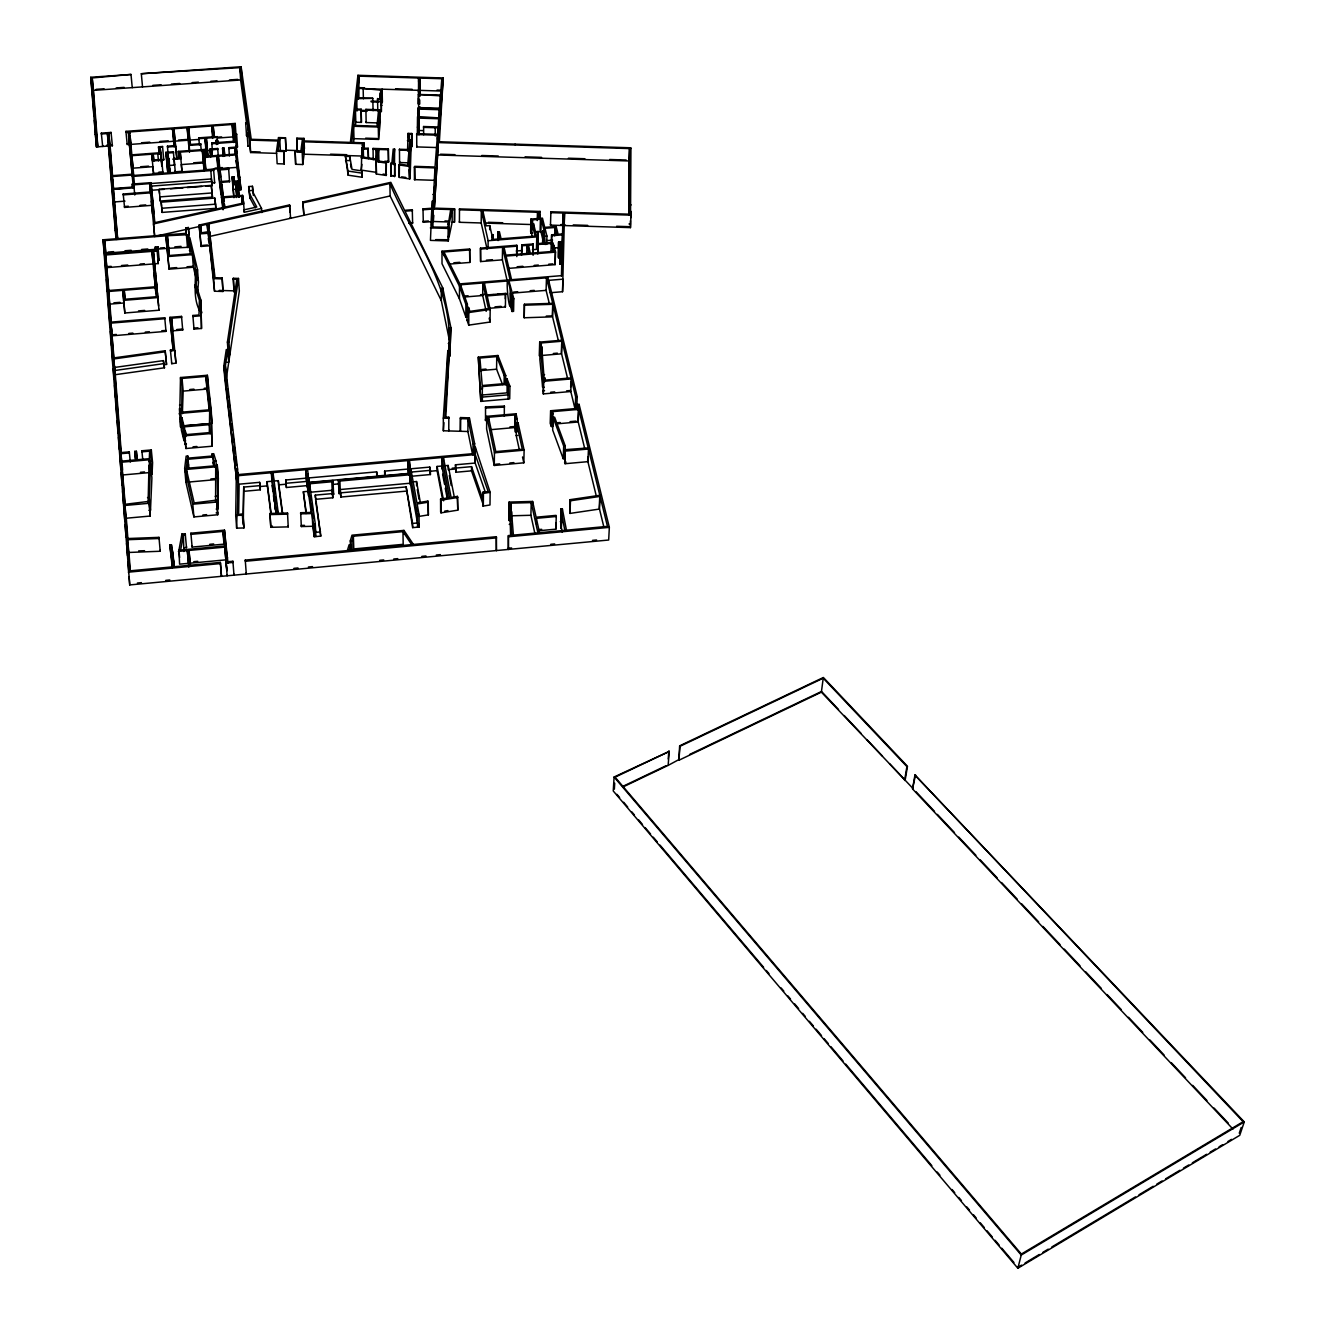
<?xml version="1.0" encoding="UTF-8"?>
<svg xmlns="http://www.w3.org/2000/svg" width="1335" height="1335" viewBox="0 0 1335 1335"><rect width="100%" height="100%" fill="white"/><g stroke="black" fill="none" stroke-linecap="round" stroke-linejoin="round"><path stroke-width="1.5" d="M447.692 236.545L449.127 236.662L452.164 222.077L454.484 222.144L454.551 208.761L433.324 208.11L432.874 227.501M454.551 208.761L454.484 222.144M443.404 460.792L443.387 457.404L475.243 454.567L488.176 491.48L482.786 492.331L483.32 504.914L471.505 470.855L456.086 472.24L455.452 464.797L475.177 463.045L485.356 492.181M456.086 472.24L455.452 464.797M309.87 490.562L309.553 483.771L333.133 481.651L332.966 480.55L309.386 482.669L308.785 478.481L307.184 478.631L311.99 512.423L300.675 512.707L300.659 513.841L312.156 513.558L314.242 536.72L320.767 536.103L315.277 495.135L332.682 493.566L332.849 497.771L315.46 499.34M314.242 536.72L312.757 526.274L301.326 526.557L301.326 525.423L304.497 525.339M443.387 457.404L451.08 497.404L457.438 496.386L457.788 510.154L441.001 512.857L440.633 511.772L440.583 499.073L449.495 497.655L441.802 457.538L409.311 460.442L409.394 474.926M457.788 510.154L457.438 496.386M489.094 308.302L505.398 306.967L505.598 294.401L487.192 295.903L490.179 309.453L490.028 322.035L468.735 325.123L467.016 320.233L467.066 307.667L468.535 307.451L469.937 311.372L488.493 308.702L482.819 282.987L460.492 284.789L467.383 304.23L467.317 316.812L465.848 317.012L459.457 298.873L459.49 286.307L441.985 251.197L469.653 248.994L469.786 262.444L449.912 264.03M487.108 249.211L481.201 222.978L459.407 222.294L459.49 208.911L540.141 211.431L539.991 216.487M460.492 417.571L460.408 431.288L460.492 417.571L469.353 417.838L474.643 443.704L474.559 454.551M460.475 288.377L460.492 284.789M465.848 317.012L465.898 304.447L459.49 286.307M472.59 454.584L467.901 431.505L467.968 418.856L460.425 418.639M468.518 311.055L468.535 307.451M468.735 325.123L468.802 312.54L467.066 307.667M469.653 248.994L469.786 262.444M469.303 425.081L469.353 417.838M471.505 470.855L471.539 466.649L456.086 468.034M307.267 487.609L305.899 469.653L272.991 472.59L278.281 513.241L287.526 513.024L287.526 514.159L270.004 514.576L270.02 513.441L276.629 513.291L271.372 472.74L238.348 475.677L237.396 514.242L243.02 514.108L243.904 527.959L236.645 528.143L235.711 515.41L236.378 472.974L237.997 472.824L238.214 474.576L475.026 453.483L474.96 462.527M270.004 514.576L270.805 527.308L288.226 526.874L288.243 525.74M472.99 454.701L473.057 443.837L467.968 418.856M473.758 454.718L473.808 447.475L475.377 447.342L490.145 492.315L489.995 504.98L483.036 506.098L482.653 505.014M475.177 463.045L475.243 454.567M475.36 450.963L475.377 447.342M505.581 384.547L505.731 375.535L497.905 355.494L478.297 357.146L480.817 401.401L509.703 398.898L509.937 386.266L507.066 378.923L505.548 379.157L505.464 384.563M516.812 256.604L516.795 245.256L480.5 248.126L480.6 261.577L502.361 259.841L507.2 280.884M480.6 261.577L480.5 248.126M481.201 222.978L481.301 210.496L459.44 209.812L459.49 208.911M480.817 401.401L478.297 357.146M482.736 216.787L482.786 210.546L537.454 212.248L539.006 218.439L530.93 219.057L530.629 231.539L531.013 233.174L532.448 233.058M486.174 311.372L482.703 295.536L482.819 282.987M482.352 401.268L482.302 386.566L507.6 384.397L508.151 399.031M484.255 288.243L484.305 282.87L507.45 281.001C512.89 290.83 508.218 301.877 512.106 311.489L513.591 311.339L513.825 298.773L508.935 280.867L546.466 277.83L575.669 396.845L575.168 409.461L570.796 391.522L571.28 378.923L543.695 381.293L543.312 393.908L570.796 391.522M483.036 506.098L482.786 492.331M483.32 504.914L483.437 492.231M485.523 406.958L485.656 408.009L504.463 407.125L504.33 406.09L485.523 406.958L485.523 420.642L485.389 419.59M487.142 299.491L487.192 295.903M488.076 246.992L488.143 240.734L481.301 210.496M488.477 420.859L488.527 417.238L514.709 414.951L515.427 431.989L516.979 431.856L517.246 419.207L516.028 413.767L486.741 416.32L486.608 428.969L494.267 465.464L523.821 462.828L524.121 450.162L518.03 422.778L516.478 422.911L516.211 435.56L519.332 449.745M489.695 229.754L489.745 225.598L486.257 225.865L482.786 210.546M270.805 527.308L270.02 513.441M491.981 239.816L492.031 235.644L493.199 235.561L493.149 239.716M492.932 238.815L492.999 234.643L491.831 234.726L489.745 225.598M494.267 465.464L494.451 452.815L486.741 416.32M497.855 240.5L497.972 231.856L499.423 231.739L501.059 238.781L535.101 236.095L532.064 223.746L533.516 223.646L535.402 231.305L538.222 232.006L537.905 244.505L538.005 231.105M498.089 239.332L498.522 234.209L498.439 240.45M502.544 384.547L496.587 369.211L496.753 356.595L479.899 358.03L482.219 385.531L507.2 383.379L505.548 379.157M497.855 359.082L497.905 355.494M185.949 448.51L184.213 426.85L209.445 424.663L209.311 432.607L186.166 434.609L185.315 431.222L183.729 431.472L185.949 448.51L211.915 446.24L211.264 410.696L207.342 375.252L180.509 377.521L179.841 408.744M211.915 446.24L211.264 410.696M496.336 536.72L496.386 550.554L496.336 536.72L245.256 560.099L246.291 574L246.157 572.832M502.361 259.841L502.561 247.325L480.7 249.061M503.962 250.78L504.029 247.209L517.012 246.174M181.46 420.575L180.809 413.316L209.678 410.83L209.462 423.596L183.946 425.798L181.91 417.655L180.325 417.888L182.845 427.918L183.98 440.633L185.548 440.383M186.299 477.079L185.915 482.302L193.909 516.929L217.722 514.759L216.737 500.108L194.176 502.945L186.399 469.419L215.703 466.833L216.287 474.092M216.187 509.069L217.822 509.019L217.054 464.597L215.719 465.731L186.299 468.335L187.384 459.307L213.099 457.037L214.802 466.716M217.722 514.759L216.737 500.108M217.822 509.019L218.339 478.297L217.355 465.581M505.298 298.823L505.381 293.45L486.975 294.952L484.305 282.87M506.015 259.657L506.082 256.07L555.527 252.131L555.126 264.63L507.917 268.435M504.113 382.978L504.23 375.769L496.753 356.595M504.313 416.153L504.33 406.09M510.738 293.016C511.272 325.506 505.998 287.993 507.45 281.001M507 382.528L507.066 378.923M507.05 392.39L507.166 385.181M507.45 392.824L482.219 395.01L482.386 397.079L508.234 394.843L507.6 384.397M215.602 501.793L215.703 466.833M510.754 306.516L510.437 293.032M512.106 311.489L512.34 298.923L510.988 293.967M508.385 535.602L508.385 549.419L508.385 535.602L607.458 526.374L577.554 404.488L579.09 404.355L609.344 527.358L608.677 540.024L129.729 584.93L103.062 239.783L186.266 233.325L185.698 228.068L188.318 227.484L189.103 234.643L167.359 235.728L169.278 256.22M537.972 530.829L555.827 529.161L556.278 516.495L556.027 515.377L536.103 517.212L532.615 501.443L509.102 502.077L509.336 520.5L510.955 520.45M509.102 502.077L508.935 520.533M513.391 535.135L511.505 511.622L509.903 511.655L510.637 536.153M510.654 512.206L510.821 503.145L531.23 502.611L537.905 532.865M510.988 518.648L510.821 503.145M511.355 518.864L511.505 511.622M516.628 253.6L516.795 245.256M515.427 431.989L514.709 414.951M515.961 417.388L516.028 413.767M517.963 426.399L518.03 422.778M521.534 255.285L521.768 244.856L533.132 243.955L533.099 255.302M238.214 514.626L238.948 484.188L259.641 482.336L260.058 485.623L243.738 487.075L242.937 522.636L242.336 514.125M243.287 524.872L243.738 487.075M521.801 254.117L521.768 244.856M552.723 303.329L524.405 304.23L524.221 317.763L552.573 316.846L558.414 340.826M524.221 317.763L524.405 304.23M526.741 253.733L526.941 245.39L521.985 245.773M127.426 538.556L158.965 537.354L158.932 538.522L127.509 539.707L128.928 552.456L160.217 551.255L160.233 550.103M238.665 512.757L238.348 475.677M417.454 133.367L417.638 116.562L438.781 117.897M439.482 108.903L417.855 108.218L417.705 113.725L419.123 113.742L419.223 109.086L439.415 109.72L439.449 117.964M419.724 99.908L419.757 104.013L418.389 104.047L418.589 78.014L418.639 82.119M417.638 134.251L417.638 116.562M417.972 120.584L417.838 126.107L417.855 108.218M418.389 104.047L418.522 98.173M419.691 95.786L419.974 78.064L419.958 96.22M418.89 134.635L419.006 118.114L438.731 118.748L438.748 122.87M419.04 134.635L419.006 118.114M528.293 249.445L528.393 245.273L533.349 244.872M531.013 233.174L530.93 219.057M531.764 236.245L532.064 223.746M532.615 226.816L532.582 219.858L541.242 219.174L544.096 230.621L542.928 230.705L542.577 243.204M561.434 276.145L563.086 213.033L550.871 212.665L550.888 211.764L629.686 214.201L629.669 211.514L631.121 211.547L630.454 227.618L564.104 225.548L564.538 213.083L631.138 215.152M550.27 292.732L562.552 291.714L564.538 213.083M197.964 327.776L193.892 328.11L194.009 329.094L201.502 328.477L200.901 300.141L196.162 285.056L197.48 269.47L189.837 237.73L188.368 237.914L190.338 254.434M201.502 328.477L200.901 300.141M236.645 528.143L236.963 515.627M532.915 252.298L533.132 243.955M533.366 229.887L533.516 223.646M538.222 232.006L535.619 232.207L536.77 236.896L536.453 249.395L532.415 249.712M537.254 220.559L537.454 212.248M534.884 533.433L530.896 515.277L531.23 502.611M537.805 253.984L538.088 243.571L552.49 242.419L553.992 246.057L553.791 252.298M538.823 216.454L538.939 212.282L540.141 211.431M538.088 252.816L538.088 243.571M532.515 505.064L532.615 501.443M540.108 230.805L540.441 218.323L538.939 212.282M543.262 241.201L540.909 231.656L541.242 219.174M539.724 342.094L539.507 355.994L539.724 342.094L561.785 340.225M544.346 381.81L541.726 346.75L540.208 346.8L539.857 359.382L542.644 387.25L544.196 387.2M542.811 244.105L542.928 230.705M543.745 243.103L544.029 232.707M543.962 244.021L544.313 231.522L543.161 231.623M536.203 523.771L536.353 518.33L556.278 516.495M541.076 354.142L541.342 342.962L562.018 341.226L561.584 353.808L567.709 378.923M541.426 357.546L541.726 346.75M545.247 244.539L544.313 231.522M542.644 387.25L543.011 374.634L540.208 346.8M546.683 244.422L546.933 236.095L544.98 228.268L554.926 227.501L556.678 234.393L551.639 234.793L551.388 243.12M543.312 393.908L543.362 378.122L544.914 378.072L545.131 380.125L571.03 377.905M549.453 304.113L546.098 290.363L546.466 277.83M563.086 213.033L562.652 225.498L550.487 225.131L550.521 224.23M544.813 381.676L544.914 378.072M548.485 283.938L548.602 280.35L562.97 279.182L562.552 291.714M550.487 225.131L550.888 211.764M551.005 251.798L551.272 243.454L538.305 244.489M551.605 244.038L551.639 234.793M552.356 246.591L552.49 242.419M553.558 251.38L553.758 245.139M552.673 305.131L552.34 315.894L546.282 316.078M554.676 235.811L554.926 227.501M552.573 316.846L552.974 304.297L524.505 305.198M555.126 264.63L555.293 251.214L553.992 246.057M556.011 230.638L556.144 226.466L544.747 227.367L542.461 218.156L540.441 218.323M577.972 420.942L578.489 408.31L550.604 410.746L550.204 423.379L551.372 426.549L552.89 426.332L552.557 411.647L578.739 409.361L578.222 421.977L584.813 449.011M551.372 426.549L551.789 413.917L550.604 410.746M552.323 418.856L552.557 411.647M596.261 495.869L587.901 461.66L565.072 463.712L565.239 445.873L554.609 417.188L553.091 417.421L552.673 430.054L563.236 458.739L564.772 458.506M560.567 257.989L558.297 257.238L558.597 241.935L562.385 241.635M558.531 258.156L558.597 241.935M182.378 413.666L183.162 391.105L182.044 378.422L205.89 376.42L209.562 409.795L180.859 412.248L180.976 408.66L179.391 408.694L180.592 427.083L182.161 426.85L181.827 423.212M559.999 251.08L560.283 242.736L562.369 242.57L562.085 250.913M560.249 250.813L560.066 264.247L561.718 264.113L562.152 251.597L560.249 250.813L562.168 250.663M560.066 264.247L560.283 242.736M562.269 243.187L562.552 234.86L551.856 235.711M180.525 421.393L180.592 427.083M181.744 412.331L182.044 378.422M561.351 352.824L561.651 343.829M555.76 522.619L555.827 529.161M560.733 508.985L561.851 514.843L561.034 527.525L560.733 508.985L562.352 508.869L566.44 530.195M563.236 458.739L563.704 446.107L553.091 417.421M561.501 514.876L561.284 528.66L561.851 514.843M562.219 512.49L562.352 508.869M565.072 463.712L565.022 449.678L588.218 447.943M570.679 386.9L570.896 381.51M570.095 499.674L569.978 513.424L599.482 509.052L600.099 496.403L570.479 500.775L570.095 499.674L599.832 495.285L599.198 507.934M569.978 513.424L570.479 500.775M576.703 409.328L577.221 396.712L547.717 276.779M577.337 409.912L577.554 404.488M578.873 409.778L579.09 404.355M148.919 503.295L124.889 505.464L126.308 518.214L150.238 516.044L149.019 501.359L124.806 504.346M148.852 510.32L150.488 510.287L149.186 497.538L150.621 465.214L149.003 465.264L148.102 503.045M150.454 474.259L152.073 474.209L150.788 461.476L151.306 449.945L141.86 450.763L141.944 451.847L149.637 451.163L150.188 456.62M150.238 516.044L149.019 501.359M150.488 510.287L151.906 477.947L150.621 465.214M152.073 474.209L152.59 462.661L151.306 449.945M149.904 468.802L149.253 459.774L121.585 462.21L125.29 505.047M149.637 451.163L149.303 458.673L137.071 459.757L136.37 451.247L134.752 451.38L135.436 459.891L121.502 461.126M587.65 460.592L587.817 456.987M587.901 461.66L588.468 449.027L565.539 451.063M628.969 213.3L628.868 160.951L629.519 148.585L630.938 148.485M629.102 215.235L629.519 148.585L438.314 142.595L434.426 206.975L432.991 206.925L434.96 167.91L414.334 167.192L414.467 179.641L435.026 180.342M630.537 215.285L630.938 147.785L438.381 141.727L443.237 77.981L357.93 75.294L350.387 142.394L303.646 140.926L304.196 153.358M630.788 217.772L631.121 211.547M623.528 786.699L668.134 765.389L669.252 751.421L614.083 777.003L613.249 790.971L1017.854 1268.25L1239.748 1135.317L1244.27 1121.901L914.942 775.051L912.556 788.952L1232.906 1129.026M614.35 789.152L614.717 783.178M443.32 418.122L447.792 350.905L449.328 350.955L444.972 417.104L448.827 417.221L448.76 418.289L443.32 418.122L443.353 430.771L467.901 431.505M448.844 429.887L448.777 430.938L448.827 417.221M443.353 430.771L443.904 422.628M444.705 410.396L445.239 402.236M446.057 390.02L446.591 381.86M447.409 369.628L447.792 350.905M448.56 352.123L449.227 342.194M450.863 327.559L449.828 356.145L450.863 327.559L442.753 287.893L405.006 211.18L412.465 210.613L412.281 209.712L404.572 210.313L390.821 182.344L302.861 201.952L303.896 215.302L302.861 201.952M445.807 417.354L449.328 350.955M459.407 222.294L459.474 221.393M448.293 352.507C456.286 290.096 412.916 237.914 389.87 183.496L303.329 202.803M431.589 225.365L431.789 209.111L423.178 209.779L422.995 208.894L431.856 208.21L432.406 201.068L433.858 201.101L433.908 209.428M434.242 190.571L434.559 186.483M436.762 157.547L437.212 151.556M433.324 208.11L433.858 201.101M433.408 220.592L433.808 215.335M434.426 206.975L438.314 142.595M439.365 141.777L443.237 77.981M447.676 228.202L450.696 209.545L433.258 209.011L431.889 227.017L448.477 227.234L448.493 239.749L448.243 240.934L430.437 240.383L431.789 209.111M364.105 149.036L363.938 142.828L351.806 142.445L359.215 76.145L441.785 78.748L435.026 167.025L414.668 166.341L414.334 167.192M668.218 758.947L668.852 750.971M438.097 126.975L423.596 126.525L423.529 127.376L438.03 127.826L438.064 136.103M197.513 293.767L198.481 282.069L197.48 269.47M437.513 147.568L416.77 146.917L416.837 146.082M418.806 133.417L418.806 126.374M678.864 760.266L679.632 745.848L823.378 677.496L907.483 766.29L905.147 780.207L821.375 692.147L823.228 678.18L680.032 746.298L678.864 760.266L821.375 692.147M199.783 311.022C190.271 293.083 199.599 272.907 192.374 254.635L167.96 256.554L165.874 235.828L104.631 240.584L129.895 570.846L220.342 562.419L221.493 576.32L220.342 562.419M437.53 134.334L416.704 133.684L416.637 134.518L437.463 135.185L437.48 139.307M407.409 140.676L409.845 140.759L409.077 149.553L399.465 149.253L399.382 150.121L409.011 150.421L407.692 165.323L399.415 164.105L399.065 164.939L399.265 177.388L409.762 178.94L409.111 165.523L411.347 139.941L408.91 139.875L409.394 134.301L411.898 133.533L408.059 133.4L407.559 151.022M410.095 178.089L411.347 139.941M409.011 150.421L409.161 162.837L399.582 162.536L399.666 161.685M394.476 165.557L394.626 149.103L393.208 149.069L391.889 162.987L390.688 163.704L390.921 176.153L394.893 175.836L394.676 163.404L393.308 163.204L394.626 149.103M388.285 149.77L388.368 148.919L373.049 148.435L372.966 149.286L377.238 149.42L376.27 159.049L362.436 156.996L363.287 148.986L368.126 149.136L368.21 148.285L361.952 148.085L361.268 170.112L376.47 172.365L376.303 173.984L386.215 175.452L386.316 162.169L377.521 160.868L378.656 149.47L388.285 149.77L388.518 162.202L378.94 161.902L378.656 149.47M388.518 162.202L388.368 148.919M353.541 142.712L353.992 138.656L378.556 139.424L378.272 127.025L380.024 109.787L365.907 109.336L365.823 110.171L378.539 110.571L376.954 126.141L353.708 125.407M381.076 99.424L381.727 93.016L380.341 92.983L379.757 98.556L377.455 99.307L381.076 99.424L381.343 111.79L381.727 93.016M382.261 102.578L382.127 89.095L382.377 101.427L382.261 102.578L380.875 102.545M376.303 173.984L376.186 159.916L360.934 157.68M378.556 139.424L380.291 122.153L380.024 109.787M363.404 98.773L363.137 88.494L382.01 90.229M356.795 97.839L372.799 98.339L356.695 98.656L357.062 111.022M363.804 149.353L363.938 142.828M378.806 122.954L366.14 122.553L366.224 121.719M361.268 170.112L361.885 164.355M362.085 177.255L362.202 170.93L352.056 169.428L349.753 156.479L345.415 156.345L348.151 175.185L362.085 177.255L362.202 170.93M362.436 151.389L362.436 143.629L303.529 141.777L302.177 152.073L302.745 164.522L295.636 164.305L295.152 150.989L300.859 151.172L302.444 139.174L296.77 139.007L297.355 151.439L301.126 151.556M355.377 126.124L355.811 122.219L361.401 122.403L361.151 109.186L355.544 109.019M361.401 122.403L361.151 109.186M358.147 98.606L357.847 88.327L357.997 97.372M358.431 98.64L359.215 76.145M188.519 464.497L188.268 466.699L187.818 461.593M185.915 482.302L184.664 468.485L186.149 456.136L187.768 455.986L188.769 467.3M187.768 455.986L187.517 458.189L212.782 455.969L213.817 466.115M303.646 140.926L303.979 138.373L296.887 138.156L296.77 139.007M302.745 164.522L304.096 154.209L303.529 141.777M295.636 164.305L295.152 150.989M297.355 151.439L296.887 138.156M141.31 73.725L239.849 67.651L247.459 122.536L245.79 123.504L247.576 123.371L249.895 140.108L277.947 140.976L276.478 151.272L277.146 163.721L284.255 163.955L283.738 150.638L278.03 150.454L279.733 138.473L285.523 137.789L278.431 137.572L278.064 140.125L251.214 139.291L241.118 66.75L141.31 73.725L142.528 86.892L240.617 79.983L246.524 122.737M279.733 138.473L280.383 150.905L286.04 151.072L285.523 137.789M284.255 163.955L283.738 150.638M233.308 278.264L234.026 291.814L233.308 278.264L238.481 278.431L239.332 291.03L226.316 378.506L227.05 384.697M223.829 365.873L236.862 481.968L224.764 378.539L223.829 365.873L226.282 349.57L227.818 349.62L228.736 362.269L227.2 362.219M238.481 278.431L228.936 342.177L229.837 354.826L228.302 354.793L227.401 342.127L236.846 279.332L233.158 279.215M226.049 374.885L225.381 365.823L227.818 349.62M290.179 217.438L290.63 218.289L289.545 204.922L199.082 225.081L200.083 233.875L208.26 233.241L214.535 291.214L222.945 291.481L222.177 277.93L215.002 277.697L209.562 231.472L201.468 232.841L200.65 225.698L207.209 224.23L207.976 232.073M222.945 291.481L222.177 277.93M904.579 780.474L906.916 766.574L823.228 678.18M912.556 788.952L915.51 774.767M183.88 551.539L183.379 535.035L185.331 534.868L185.231 533.716L181.91 534.017L178.94 550.204L179.624 557.479M183.379 535.035L180.642 550.037L224.58 545.982L222.962 531.413L190.972 534.35L190.872 533.199L224.497 530.129L227.985 563.22M448.243 240.934L448.477 227.234M449.127 236.662L449.127 224.163L452.164 209.595L454.484 209.662M1017.854 1268.25L1021.242 1255.067L1244.27 1121.901M347.35 550.604L349.102 544.813L350.721 545.03L350.905 550.471M350.588 550.02L350.271 540.942L351.989 535.185L403.971 530.395L413.416 544.446M349.086 550.437L350.721 545.03M352.206 550.22L351.889 541.142L353.374 536.219L402.97 531.63L411.681 544.613M1239.264 1133.181L1241.216 1127.441M414.467 179.641L414.818 178.79M409.762 178.94L409.928 165.657M399.265 177.388L399.415 164.105M394.559 176.687L394.676 163.404M390.921 176.153L391.038 162.87M386.215 175.452L386.316 162.169M1017.971 1267.265L1021.525 1265.129M1025.096 1262.993L1039.331 1254.466M1042.885 1252.347L1048.225 1249.143M1051.78 1247.007L1135.418 1196.928M1138.972 1194.792L1153.206 1186.264M1156.778 1184.128L1162.101 1180.941M1165.672 1178.805L1179.906 1170.278M1183.461 1168.142L1188.801 1164.954M1192.355 1162.818L1206.59 1154.291M1210.161 1152.155L1215.484 1148.968M1219.055 1146.832L1222.61 1144.696M1227.95 1141.492L1231.504 1139.372M622.644 786.482L665.865 765.823M678.464 759.815L668.134 765.389M689.611 754.475L821.526 691.463L838.53 709.502M669.252 751.421L615.068 777.187L1021.358 1254.066L1243.152 1121.684L914.942 775.051M209.995 239.132L208.661 223.913L290.012 205.774M150.471 192.59L149.654 183.646L150.438 191.94L123.204 194.009L123.287 194.893L150.538 192.841L152.49 213.734L153.959 213.633L152.807 201.084L151.339 201.201L154.676 236.462L199.132 226.549M209.612 236.462L390.12 195.961L441.318 300.659L449.361 340.208M154.893 222.645L223.295 207.492L222.895 204.238L224.347 204.121L224.731 207.175L242.536 203.22L241.618 196.328L223.546 197.714L224.297 208.444M261.543 208.427L253.35 193.024L252.432 186.283L248.677 186.566L249.662 193.842L256.771 207.042L243.988 209.845L244.305 212.265L261.543 208.427L261.793 212.582M249.662 193.842L249.929 197.981L255.269 207.876M214.368 461.276L215.953 460.992L216.253 464.63M216.47 477.596L218.339 478.297M419.14 516.378L428.368 514.893L428.251 502.21L427.901 501.109L416.937 502.861L410.913 469.336L409.311 469.486L410.212 484.505M504.23 375.769L505.731 375.535M428.251 502.21L417.137 503.979L419.006 514.342L419.157 527.025L412.682 527.625L406.157 486.925L340.725 492.832L340.225 489.528L410.362 483.203L417.488 522.97L412.615 523.42L406.157 486.925M440.583 499.073L440.95 500.174L457.805 497.471M483.17 493.433L490.145 492.315M444.755 511.105L447.926 510.587M184.864 444.188L186.433 443.938M182.845 427.918L184.43 427.684L185.231 436.762M564.555 462.327L566.09 462.094M563.704 446.107L565.239 445.873M551.789 413.917L553.307 413.7M468.802 312.54L490.179 309.453M465.898 304.447L467.383 304.23M467.016 320.233L468.468 320.033M121.301 452.982L115.311 374.684L164.472 367.793L163.404 360.617L114.61 367.442L114.843 370.496L164.088 363.587M113.608 357.947L165.156 350.771L166.558 364.422L163.788 364.822L163.404 360.617M170.396 350.037L170.613 351.022L174.802 350.438L175.936 363.12L171.764 363.704L170.396 350.037L173.166 349.653L169.962 317.329L181.527 316.395L181.627 317.363L171.598 318.181L172.716 330.83L182.711 330.012L181.527 316.395M165.39 351.756L113.692 358.965L114.61 367.442M168.477 248.293L190.137 247.209L189.837 243.621M189.403 250.479L190.855 250.296M172.315 567.692L169.795 545.014L171.464 544.83L173.95 564.688L172.949 559.565M512.34 298.923L513.825 298.773M225.698 559.866L190.121 563.186L188.969 550.437L224.697 547.133L226.883 570.646L224.697 547.133M226.032 561.902L232.907 561.251L233.041 562.419L226.166 563.07L226.032 561.902L227.15 575.802L227.017 574.634M128.293 572.181L220.475 563.587M496.57 537.871L245.39 561.267L245.256 560.099M508.618 536.753L609.344 527.358M137.388 583.028L141.443 582.644M165.757 580.375L169.812 579.991M293.884 568.36L298.022 567.976M308.402 567.008L312.54 566.607M379.707 560.316L383.712 559.949M393.775 558.998L397.797 558.631M421.843 556.378L425.965 555.977M436.295 555.026L440.417 554.626M508.134 548.284L511.605 547.967M550.771 544.296L554.659 543.929M592.506 540.375L596.578 539.991M313.642 524.004L315.277 523.854L315.878 536.57M410.045 473.625L338.439 480.049L338.606 481.151L410.245 474.726L417.371 514.492L419.006 514.342M320.584 531.897L315.677 532.348L314.526 524.338M209.728 544.313L213.667 543.946M184.564 547.784L186.5 547.6L185.231 533.716M192.006 545.948L192.123 547.083L223.963 544.146L222.962 531.413M172.232 550.821L173.95 564.688M178.94 550.204L179.591 564.154L188.469 563.337L187.3 550.587L178.389 551.422M225.882 557.913L227.551 557.763M193.759 561.668L197.747 561.301M537.721 529.695L541.693 529.327M452.181 468.201L456.32 467.817M495.619 464.263L499.674 463.896M509.836 462.978L513.892 462.611M285.723 479.999L286.157 483.27L306.783 481.434L306.983 485.64L286.391 487.492L285.723 479.999L306.316 478.147L306.783 481.434M410.012 472.173L430.387 470.337L430.421 474.542L412.115 476.195M270.922 514.042L267.317 485.873L259.924 486.541L260.325 489.828L244.038 491.297M272.991 472.59L273.491 481.084L278.314 480.65L278.564 484.872L285.957 484.205M409.428 468.919L429.787 467.1L429.82 471.305L437.096 470.638L442.469 498.973M455.435 469.002L448.176 469.653L448.159 465.448L443.42 465.882M308.552 482.386L377.371 476.211L376.654 471.856L307.918 478.013L307.751 474.609M408.61 473.408L385.348 475.494L384.613 471.138L407.842 469.069L408.61 473.408L408.493 464.914M333.016 484.405L339.073 483.854M306.032 513.541L303.345 491.747L309.403 491.197M411.764 481.968L416.553 481.534L420.408 502.844M309.954 492.265L332.181 490.262L332.682 493.566M184.664 468.485L192.791 504.196L216.704 502.043M331.831 481.768L332.348 494.467L333.633 494.351L332.966 480.55M338.439 480.049L338.923 492.748L340.375 493.733L340.892 497.037L406.224 491.13M202.853 514.993L206.641 514.642M212.398 457.238L212.131 453.85L213.75 453.7L215.953 460.992M490.379 429.703L514.459 427.584M556.144 423.913L578.222 421.977M516.211 435.56L517.763 435.427M140.425 472.306L144.497 471.939M473.057 443.837L474.643 443.704M122.987 474.943L148.569 472.673M235.945 469.252L237.563 469.102L237.947 474.559M408.777 474.843L407.709 460.592L307.517 469.519L308.268 474.759L306.649 474.91M494.451 452.815L524.121 450.162M210.863 478.965L214.768 478.614M189.47 481.985L214.768 479.716M408.643 465.781L410.245 465.648L410.362 483.203M267.317 485.873L267.05 481.668L271.889 481.234L276.095 513.675M437.096 470.638L437.079 466.449L441.835 466.015L447.976 498.122M509.236 524.371L511.255 524.288M550.704 392.223L554.676 391.889M566.574 390.855L570.546 390.504M183.996 425.848L210.696 423.529M575.669 396.845L577.221 396.712M210.897 433.541L184.831 435.811L183.729 431.472M120.851 452.598L129.261 451.864L130.313 462.043M193.041 446.825L196.896 446.491M515.677 419.34L517.246 419.207M509.937 426.916L513.825 426.583M556.161 422.861L560.116 422.511M570.045 421.643L575.986 421.109M553.358 353.491L557.346 353.158M540.992 355.544L561.584 353.808M189.854 389.503L193.959 389.152M204.238 388.285L208.343 387.934L207.342 375.252M183.162 391.105L206.908 389.086L209.278 410.696M482.102 369.428L486.007 369.094M479.799 370.646L496.587 369.211M480.917 388.769L482.469 388.635L482.302 386.566M508.385 386.399L509.937 386.266M110.872 322.135L164.739 317.763L164.839 318.731L110.939 323.12L114.042 358.331M194.009 329.094L192.857 315.477L198.982 314.977L199.366 300.292L194.643 285.189M200.484 315.828L192.958 316.445L192.857 315.477M463.963 296.103L468.101 295.769M480.5 294.751L484.638 294.418M513.591 292.065L517.713 291.714M530.129 290.713L534.267 290.379M464.513 297.021L482.703 295.536M486.107 295.269L493.783 294.635M497.638 294.317L507.233 293.533M512.874 293.083L546.098 290.363M112.24 334.801L116.379 334.468M128.761 333.45L132.883 333.116M145.265 332.098L149.386 331.764M161.769 330.746L165.907 330.412L165.991 331.38L112.324 335.786M176.854 329.511L182.611 329.027L182.711 330.012M494.985 306.85L501.092 306.349M516.261 250.997L522.319 250.513M553.257 248.06L558.581 247.626M154.676 280.3L156.195 280.183L159.015 310.221L124.822 312.991L122.686 290.346L108.519 291.481M155.194 285.907L156.696 285.79L153.442 251.264L157.146 250.963L156.846 247.809L157.947 246.791L155.261 247.008L155.594 250.596M453.833 262.778L459.741 262.311M486.424 260.175L492.448 259.691M123.504 300.358L157.847 297.588L157.747 296.62L124.956 299.257L124.222 290.229L155.377 287.743L155.928 293.483L157.447 293.366M517.112 266.75L522.836 266.282M534.167 265.381L538.322 265.048M548.702 264.213L552.857 263.879M113.875 302.828L119.966 302.344M109.22 295.252L105.732 254.985L151.94 251.38L155.294 286.791L108.452 290.529L109.887 304.113L124.005 302.978L124.822 312.991M561.568 275.644L459.857 283.888L443.921 251.981L469.853 249.912M138.523 310.905L144.647 310.421M108.085 252.081L113.575 251.648M124.956 250.763L131.18 250.279M141.577 249.461L147.818 248.977M160.283 248.01L164.439 247.676M174.835 246.875L181.076 246.374M202.436 245.406L207.442 245.006M195.628 276.562L193.391 267.217L169.078 269.153L166.992 248.41L105.982 253.166L104.631 240.584M199.082 225.081L201.068 246.441L209.211 245.79M531.313 220.692L532.582 219.858M105.665 254.05L155.561 250.162L155.261 247.008M157.947 246.791L159.199 260.308L157.997 260.408L158.298 263.562L154.61 263.846M537.454 231.923L540.909 231.656M498.155 235.16L499.607 238.898L492.899 239.432L492.031 235.644M107.017 266.666L111.172 266.332M121.518 265.515L127.726 265.031M140.158 264.046L144.297 263.729M107.1 267.601L153.125 263.963L151.94 251.38M562.569 233.925L558.13 234.276L556.144 226.466M488.143 240.734L536.77 236.896M545.481 236.212L546.933 236.095M170.48 268.101L176.671 267.601M186.983 266.783L193.291 266.282M546.616 240.6L552.557 240.133M158.615 305.982L155.528 273.174L154.009 273.291L156.262 297.088M558.948 245.657L560.984 245.49M215.552 204.172L161.802 208.277L162.169 212.415L215.853 208.327L215.552 204.172L214.818 198.081L161.185 202.169L161.552 206.308M111.055 132.432L108.819 133.45L110.121 145.915L112.39 145.749L111.055 132.432L101.31 133.133L101.377 133.984L107.401 133.55L115.244 230.521L116.729 230.404L117.664 239.399M207.709 228.485L209.195 228.368L208.661 223.913M428.402 220.959L423.112 221.376L423.295 222.277L431.873 221.61M408.91 223.396L412.615 223.112L412.281 209.712M112.273 175.653L132.065 174.184L128.661 136.27L130.096 136.153L131.865 154.843L159.149 152.807L158.531 146.8L162.553 146.516L160.066 147.551L160.534 152.891M158.848 172.165L162.803 171.865L162.887 172.732L153.542 173.433L152.874 166.691L133.066 168.16L131.848 155.678L151.739 154.209L152.407 160.934L161.785 160.25L161.702 159.382L153.759 159.966L153.191 154.109L161.101 153.525L160.066 147.551M168.11 171.464L167.776 172.365L165.907 152.307L173.383 151.756L173.467 152.607L167.86 153.024L169.929 172.766L204.655 170.179L202.319 150.488L180.225 152.107L181.994 171.297L175.252 171.814L175.152 170.947M215.002 168.143L222.428 167.593M133.183 185.782L132.132 175.052L112.34 176.537L113.642 189.053M169.211 158.832L169.645 172.232L167.442 146.149L174.318 145.648L172.499 128.828L174.151 146.883M222.177 190.621L222.428 194.192L220.976 194.309L217.822 168.811L205.507 169.729L204.572 157.246L216.921 156.329L222.878 209.612M219.24 168.694L236.963 167.376L239.916 189.787L241.034 189.704L236.245 147.117L236.645 153.358M133.633 175.469L168.477 172.866L167.042 158.982M132.132 175.052L132.265 176.454L213.717 170.379L213.617 169.495L206.107 170.062L204.572 157.246M220.575 177.038L220.075 169.895L228.736 169.245L228.619 168.377L219.958 169.028L218.356 156.228L236.145 154.91L239.916 189.787M113.308 188.502L132.532 187.067L132.265 184.063L151.022 182.661L152.157 194.493L150.705 194.61L150.538 192.841M233.575 194.693L232.056 176.938L234.076 176.787L233.975 183.062M117.697 238.882L113.392 189.386L134.067 187.834L133.8 184.831L211.447 178.94L212.065 185.698L205.824 186.166M239.099 177.288L240.233 177.205M115.611 188.903L125.473 188.152M150.972 186.132L211.764 181.56M222.578 181.393L229.47 180.859L229.57 181.744L220.959 182.378L221.693 188.285M220.091 181.81L221.543 181.694L221.927 187.05M210.83 170.596L211.748 183.079L214.635 182.862L213.617 169.495M237.78 180.943L239.099 197.296L237.78 180.943L234.059 181.21L233.608 177.705M232.056 176.938L232.741 182.194L236.445 181.927L236.712 184.03L233.008 184.313L235.678 184.998L237.079 195.778L223.429 196.812L221.927 184.681L220.475 184.797L223.262 209.612M159.132 189.32L211.264 185.381L212.482 197.079L160.267 201.051L159.132 189.32L159.516 193.458M151.789 190.237L164.272 189.303M170.496 188.836L182.962 187.885M187.134 187.567L201.668 186.483M237.713 193.825L237.129 184.881L238.281 184.797M232.891 189.436L234.91 189.286M212.182 192.941L159.9 196.896L160.267 201.051M248.677 186.566L248.944 190.705L252.682 190.421L253.383 195.477M114.693 201.919L124.989 201.134M154.676 236.462L153.525 223.913L243.771 203.888L242.636 195.361L238.531 195.678L237.129 184.881M221.36 197.296L222.795 197.196L221.927 184.681M128.344 206.241L124.472 206.541L124.555 207.426L151.689 205.356M139.975 205.356L145.782 204.922M222.511 201.201L223.98 201.101L223.546 197.714M151.856 207.142L153.308 207.025L151.022 182.661M235.31 140.876L234.91 134.668L236.696 134.535L234.793 133.817L233.542 124.389L233.942 130.613M276.612 153.358L250.646 152.54L249.762 146.066L247.976 146.199L247.092 132.916L248.877 132.799M199.382 144.914L198.815 137.855L213.066 136.804L211.714 125.974L212.615 138.406M210.847 150.338L207.242 150.605L206.324 138.156L217.154 137.355L214.484 136.704L213.133 125.874L213.884 136.237M106.5 145.315L112.324 144.898L112.39 145.749M131.247 143.512L127.142 143.813L131.047 145.749M141.527 142.762L149.737 142.161M160.016 141.41L168.227 140.809M178.506 140.058L186.716 139.457M205.824 150.705L206.541 156.662L207.96 156.562L207.042 144.097L205.623 144.213L204.906 138.256L198.915 138.69L198.815 137.855M217.538 137.205L221.643 136.904M248.21 134.968L246.441 135.085L248.327 135.803M130.997 74.443L92.198 77.964L93.517 90.363L132.248 87.626L130.997 74.443L90.73 77.263L96.404 146.917L108.686 146.016L116.228 238.965M130.913 144.38L173.55 141.276M172.732 159.165L176.887 158.865L173.934 128.727L174.968 141.16L188.152 140.208L189.487 151.99M188.152 140.208L187.15 127.76L189.169 145.415L200.751 144.564L200.65 143.713L190.504 144.464L188.585 127.659L189.57 140.092L199.349 139.374M217.822 138.039L232.941 136.921L233.675 142.511M216.387 144.497L216.086 140.359L217.522 140.242L217.789 142.461L234.343 141.243L232.123 124.505L232.941 136.921M129.879 148.736L131.297 148.619L129.712 131.931L129.829 133.283L128.41 133.383L128.277 132.031L132.198 174.701M212.398 151.205L211.798 142.895L216.37 142.561L216.086 140.359M175.836 146.399L167.526 147L167.442 146.149M236.562 152.357L235.878 141.994L211.898 143.746L211.798 142.895M235.611 146.249L237.496 146.967L228.836 147.668L229.403 155.978M249.645 145.231L247.976 146.199M178.773 157.63L178.273 151.389L205.089 149.42L203.754 150.371L204.222 156.612M210.563 157.363L209.962 149.053L217.688 148.485L217.789 149.353L211.497 149.804L211.948 156.045M223.129 156.445L222.545 148.135L223.98 148.018L224.847 154.877L236.028 154.059L235.244 148.052L228.952 148.519L228.836 147.668M175.252 171.814L174.101 158.464L179.424 158.064L178.273 151.389M162.553 146.516L163.738 159.833L161.168 160.016L162.202 166.007L161.018 152.657M222.761 155.461L230.721 154.877M140.776 166.725L148.569 166.141M193.692 162.803L203.955 162.036M173.383 151.756L174.518 165.089L168.944 165.507L170.363 172.165M204.205 170.83L203.27 162.953L181.26 164.589L181.994 171.297M560.266 521.651L561.885 521.534M125.924 131.347L235.21 123.437L235.327 124.272L125.991 132.198L125.924 131.347L127.225 144.664M95.069 134.435L96.504 134.334L97.839 146.8L93.517 90.363M96.07 89.362L104.097 88.794M116.128 87.943L124.155 87.376M152.807 85.357L161.101 84.772M171.447 84.055L179.741 83.471M192.173 82.586L198.381 82.153M210.813 81.285L217.021 80.834M229.453 79.966L237.747 79.382M138.656 550.921L144.547 550.704M216.12 512.89L217.755 512.84M215.169 496.336L216.804 496.286M149.17 461.526L150.788 461.476M147.534 497.588L149.186 497.538M509.586 507.834L511.205 507.784M543.011 374.634L544.563 374.601M542.995 390.738L544.546 390.688M179.524 405.122L181.109 405.072M530.896 515.277L510.571 515.827L510.821 518.914M418.255 91.715L419.641 91.681M440.517 108.202L418.656 107.584L418.472 94.501L440.533 95.035M419.974 106.8L418.656 107.584M539.857 343.395L541.342 342.962M270.821 526.157L272.457 526.123M235.711 515.41L243.003 515.243L243.904 527.959M417.772 128.944L419.173 128.961M448.276 343.495L449.812 343.546M227.401 342.127L228.936 342.177M358.264 87.609L364.488 87.81M395.594 88.794L412.165 89.312M437.046 90.112L441.201 90.229M359.549 88.46L418.723 90.329M420.091 90.379L441.835 91.064M371.03 101.076L382.377 101.427M371.163 101.894L378.973 102.144M380.592 105.331L381.977 105.365M361.051 110.021L355.444 109.854L355.811 122.219M361.134 110.321L367.108 110.505M361.034 111.139L367.025 111.339M417.388 127.175L418.739 127.225M378.272 127.025L353.625 126.258L353.992 138.656M419.14 130.496L423.062 130.613M365.656 138.172L377.238 138.54M362.269 145.165L363.687 145.215M440.5 154.209L454.935 154.66M481.751 155.494L498.255 156.011M525.072 156.846L541.576 157.363M568.393 158.214L584.897 158.732M609.644 159.499L626.148 160.016M286.157 150.221L297.471 150.571M438.364 154.993L628.868 160.951M276.478 151.272L283.621 151.506M295.035 151.856L302.177 152.073M251.965 151.723L260.208 151.99M330.529 154.192L346.733 154.693M304.096 154.209L362.77 156.061M384.797 161.218L388.602 161.335M345.548 160.467L349.87 160.6L349.753 156.479M432.907 194.459L434.359 194.51M629.653 204.872L631.105 204.922M629.002 223.963L630.437 223.996M444.939 220.942L448.777 221.076M488.31 222.294L502.728 222.745M560.85 224.547L564.972 224.68M573.232 224.931L587.7 225.381M616.62 226.282L629.002 226.666M433.341 221.493L448.777 221.977M484.688 223.079L531.08 224.53M430.354 227.885L448.226 228.435M435.727 239.632L448.493 239.749M208.26 233.241L213.583 278.615L222.027 278.882M219.207 290.413L234.176 290.863M447.659 224.03L449.127 224.163M350.271 540.942L351.889 541.142M376.019 161.552L385.965 163.02M390.688 163.704L394.342 164.255M399.065 164.939L409.595 166.491M383.062 174.101L386.566 174.618M391.272 175.302L392.123 175.436M393.525 175.636L394.893 175.836M401.668 176.837L405.807 177.455M345.415 156.345L348.018 171.064L361.969 173.133M844.204 715.527L861.209 733.566M866.882 739.59L882.468 756.127M889.544 763.653L913.123 788.668M915.977 791.688L934.517 811.38M937.37 814.4L954.475 832.573M958.764 837.112L975.868 855.268M980.157 859.807L997.262 877.979M1001.55 882.518L1017.237 899.173M1021.509 903.712L1038.63 921.884M1042.919 926.423L1060.023 944.579M1064.312 949.118L1079.998 965.772M1085.705 971.83L1101.392 988.484M1107.099 994.542L1121.35 1009.677M1128.492 1017.253L1142.76 1032.389M1149.886 1039.948L1164.153 1055.084M1171.279 1062.66L1185.547 1077.796M1192.672 1085.372L1206.94 1100.507M1214.066 1108.067L1228.333 1123.202M614.083 777.003L1021.242 1255.067M616.92 794.325L619.607 797.496M623.645 802.252L627.684 807.024M631.722 811.78L634.425 814.951M638.464 819.707L642.485 824.479M645.189 827.65L650.562 833.991M653.266 837.178L657.304 841.934M659.991 845.105L763.62 967.308M766.307 970.478L768.993 973.649M781.108 987.933L783.795 991.121M787.834 995.877L790.537 999.047M794.575 1003.803L798.614 1008.576M802.652 1013.332L805.339 1016.502M809.377 1021.275L813.415 1026.031M816.102 1029.202L821.492 1035.559M824.179 1038.73L828.217 1043.486M830.904 1046.657L843.019 1060.941M845.706 1064.112L931.847 1165.689M937.22 1172.047L939.923 1175.217M952.022 1189.502L954.725 1192.672M958.764 1197.428L961.45 1200.599M966.84 1206.957L969.527 1210.127M973.565 1214.883L976.252 1218.071M980.291 1222.827L984.329 1227.583M987.016 1230.753L992.406 1237.111M995.092 1240.282L999.131 1245.038M1001.817 1248.225L1013.933 1262.493M459.457 298.873L442.018 263.713L441.985 251.197M471.539 466.649L483.353 500.708M428.368 514.893L427.901 501.109M200.717 309.002L201.902 312.774M212.131 453.85L212.782 455.969M212.816 462.344L213.45 464.48M555.293 251.214L555.527 252.131M551.272 243.454L553.241 251.364L530.312 253.199L528.393 245.273M180.809 413.316L179.457 414.384L179.224 413.45M183.98 440.633L181.477 430.604L180.208 417.772M515.093 144.147L515.31 144.998M599.482 509.052L603.871 527.041M526.941 245.39L528.844 253.316L505.865 255.152L504.029 247.209M188.368 237.914L192.157 253.717L169.361 255.502L167.359 235.728M197.063 276.111L198.014 280.083M171.547 362.72L171.764 363.704M506.082 256.07L511.555 279.699M502.561 247.325L510.07 279.816M166.558 364.422L165.156 350.771M497.972 231.856L498.522 234.209M163.788 364.822L164.472 367.793M510.204 305.598L510.437 306.549M561.034 527.525L561.284 528.66M492.999 234.643L493.199 235.561M505.381 293.45L505.598 294.401M505.181 305.999L505.398 306.967M516.478 422.911L522.302 449.244L495.802 451.597L488.527 417.238M536.353 518.33L539.524 532.698M522.519 456.954L523.821 462.828M489.177 318.164L490.028 322.035M473.808 447.475L475.026 453.483M412.432 222.211L412.615 223.112M448.159 465.448L454.317 497.187M449.328 475.594L451.247 485.523M562.068 515.961L564.822 530.345M442.619 474.225L444.538 484.255M445.289 488.276L447.208 498.305M561.601 528.627L562.285 532.231M437.079 466.449L443.604 500.842M429.787 467.1L430.387 470.337M429.82 471.305L430.421 474.542M417.304 489.611L419.056 499.29M409.311 460.442L410.245 465.648M418.522 523.57L419.157 527.025M350.538 164.305L351.188 167.993M333.466 493.249L333.633 494.351M332.348 494.467L332.849 497.771M315.761 501.393L320.767 536.103M309.553 483.771L315.277 523.854M307.918 478.013L308.335 480.917M310.521 496.27L311.105 500.275M311.672 504.296L312.524 510.304M313.108 514.309L313.675 518.314M308.185 491.313L311.272 513.024M303.345 491.747L306.366 513.241M242.169 81.101L242.72 85.14M243.571 91.197L244.121 95.236M244.973 101.276L245.523 105.315M248.894 129.528L249.445 133.567M247.092 132.916L248.994 133.633L249.762 146.066M248.944 190.705L249.929 197.981M236.028 135.853L236.128 136.687L235.21 123.437M234.91 134.668L235.878 141.994M235.711 147.1L236.445 152.607M237.063 159.583L238.915 173.633M239.449 177.655L241.034 189.704M236.061 160.517L236.846 166.525L236.445 160.283M278.314 480.65L282.636 513.441M278.564 484.872L282.085 511.505M274.292 487.192L275.077 493.283M275.611 497.354L276.412 503.445M276.929 507.517L277.73 513.625M272.14 485.439L272.924 491.53M273.458 495.585L274.242 501.66M274.76 505.715L275.294 509.786M174.318 566.707L172.615 550.788M169.795 545.014L172.632 566.874M267.05 481.668L271.172 513.858M222.545 148.135L223.412 154.993L212.232 155.811L211.497 149.804M220.075 169.895L221.543 181.694M214.518 181.994L214.635 182.862M209.962 149.053L210.796 155.928L204.472 156.395L203.754 150.371M215.853 208.327L214.818 198.081M206.324 138.156L207.042 144.097M211.748 183.079L212.065 185.698M207.492 152.59L207.96 156.562M212.482 197.079L211.264 185.381M225.381 365.823L237.563 469.102M210.98 248.06L209.562 231.472M211.681 254.101L212.398 260.125M212.866 264.146L213.817 272.207M227.534 388.835L228.502 397.096M228.986 401.234L229.72 407.425M230.204 411.564L231.189 419.824M231.673 423.963L232.39 430.154M232.891 434.292L233.859 442.569M234.343 446.691L235.077 452.899M235.561 457.021L236.529 465.298M237.013 469.419L237.747 475.627M208.327 238.197L208.661 241.034M189.57 140.092L189.987 143.83M233.875 573.983L233.992 575.151L232.907 561.251M209.011 393.842L209.879 401.718M210.313 405.673L212.265 423.395M225.915 546.799L224.497 530.129M226.366 550.754L227.234 558.647M180.225 152.107L180.959 158.832L174.201 159.332L174.101 158.464M113.926 362.002L115.311 374.684M121.735 460.959L120.934 453.683L129.345 452.949L129.261 451.864M174.968 141.16L176.887 158.865M103.062 239.783L104.747 256.52M111.456 327.576L111.856 331.18M174.434 164.222L174.518 165.089M90.73 77.263L92.833 99.875M166.992 164.772L167.509 165.607L166.424 153.125M122.686 290.346L124.005 302.978M115.244 230.521L116.178 239.516M136.37 451.247L137.321 460.341M101.31 133.133L102.695 146.45L102.628 145.598M134.752 451.38L135.519 458.656M163.654 158.982L163.738 159.833M141.86 450.763L142.795 459.857M124.222 290.229L125.156 299.257M107.401 133.55L108.686 146.016M543.362 378.122L543.695 381.293M123.204 194.009L124.555 207.426M149.253 459.774L150.171 468.869M149.003 465.264L149.37 468.902M161.185 202.169L162.169 212.415M171.598 318.181L175.936 363.12M173.099 350.204L169.962 317.329M158.965 537.354L160.217 551.255M188.969 550.437L190.421 565.206M133.8 184.831L134.768 194.993M132.265 184.063L132.616 187.634M142.528 86.892L132.248 87.626M159.099 259.374L159.199 260.308M187.3 550.587L188.819 567.025M186.399 546.466L186.5 547.6M152.173 195.177L154.91 223.446M171.464 544.83L172.332 553.925M133.717 176.353L134.535 184.714M153.442 251.264L155.528 273.174M158.932 309.253L159.015 310.221M181.91 534.017L182.244 537.671M153.191 154.109L153.825 161.235M151.739 154.209L153.542 173.433M164.739 317.763L165.991 331.38M156.846 247.809L158.298 263.562M165.874 235.828L166.992 248.41M167.96 256.554L169.078 269.153M180.976 408.66L181.31 412.281M181.91 417.655L182.545 424.914M186.399 469.419L186.883 474.876M158.431 160.901L157.797 153.759L160.667 153.558L161.769 166.041M190.872 533.199L192.123 547.083M131.848 155.678L133.784 176.087M192.791 504.196L193.909 516.929M161.702 159.382L162.887 172.732M180.509 377.521L180.826 381.142M185.315 431.222L185.799 436.678M187.384 459.307L188.185 468.385M158.531 146.8L159.165 153.925M165.907 152.307L167.776 172.365M509.903 511.655L511.856 535.285M187.634 234.843L188.652 247.409M186.366 234.242L187.484 247.492M185.698 228.068L186.149 233.458M178.79 152.223L179.224 157.563M195.961 269.57L196.395 274.977M192.374 254.635L193.391 267.217M188.318 227.484L189.353 240.05M110.121 145.915L112.574 176.103M112.908 180.125L113.241 184.147M114.126 195.043L114.443 199.032M108.819 133.45L116.729 230.404M117.413 238.665L117.28 237.196L115.795 237.313L115.911 238.781M189.169 145.415L189.653 151.639M209.678 410.83L210.262 418.089M205.89 376.42L206.908 389.086M209.445 424.663L210.162 433.742M200.65 225.698L201.201 232.874M200.083 233.875L201.068 246.441M217.054 464.597L218.056 477.313M418.472 94.501L440.483 95.853L440.517 104.08M202.319 150.488L203.27 162.953M207.209 224.23L207.893 233.191M200.65 143.713L201.235 150.788M109.887 304.113L111.306 322.536M122.336 466.416L122.62 470.137M126.308 518.214L127.893 538.889M128.928 552.456L130.363 571.146M92.198 77.964L96.504 134.334M93.15 103.963L94.084 116.228M94.385 120.317L96.404 146.917M105.215 262.761L106.166 275.227M106.483 279.382L107.434 291.864M107.751 296.02L108.853 310.571M109.17 314.726L110.121 327.192M110.438 331.347L111.539 345.899M111.856 350.054L112.807 362.536M113.291 368.76L114.076 379.157M114.543 385.398L115.494 397.863M115.811 402.019L116.762 414.484M117.23 420.725L118.181 433.191M118.498 437.363L119.449 449.828M119.916 456.069L120.868 468.535M121.185 472.69L122.136 485.156M122.603 491.397L123.554 503.862M123.871 508.018L124.822 520.5M125.14 524.655L126.091 537.121M126.558 543.362L127.509 555.827M127.993 562.068L128.777 572.465M129.094 576.62L129.729 584.93M204.906 138.256L206.541 156.662M205.089 149.42L205.707 157.73M213.583 278.615L214.535 291.214M236.712 475.827L236.979 479.449M224.697 360.016L224.964 363.637M217.522 140.242L217.805 144.397M217.054 136.52L217.588 143.579M217.688 148.485L218.239 155.578M218.356 156.228L219.107 166.625M216.921 156.329L217.822 168.811M223.98 148.018L224.547 156.329M224.347 204.121L224.597 207.709M232.741 182.194L233.959 197.697M228.619 168.377L229.57 181.744M236.145 154.91L236.963 167.376M235.244 148.052L235.644 154.293M234.877 149.537L235.16 153.692M236.445 181.927L236.679 185.498M235.678 184.998L236.495 197.497M234.076 176.787L234.543 183.012M243.454 201.468L244.305 212.265M242.636 195.361L243.22 204.305M241.618 196.328L242.086 203.487M259.641 482.336L260.325 489.828M236.579 133.684L237.496 146.967M245.673 122.67L246.558 135.936M241.118 66.75L241.635 74.977M239.849 67.651L240.617 79.983M271.372 472.74L271.889 481.234M249.895 140.108L250.646 152.54M252.432 186.283L252.682 190.421M247.576 123.371L248.21 133.734M286.157 483.27L286.391 487.492M287.526 513.024L288.226 526.874M277.947 140.976L278.381 149.27M285.406 138.64L286.04 151.072M300.675 512.707L301.326 526.557M307.768 482.803L308.385 495.519M307.184 478.631L307.801 491.33M305.899 469.653L306.433 480.55M289.545 204.922L289.912 212.081M312.156 513.558L312.757 526.274M308.785 478.481L308.969 482.119M308.135 473.875L308.619 482.018M315.277 495.135L315.394 497.938M303.979 138.373L304.447 148.736M340.725 492.832L340.892 497.037M339.908 481.034L340.375 493.733M338.606 481.151L339.09 493.85M353.374 536.219L353.792 548.935L403.187 544.33L402.97 531.63M348.018 171.064L348.151 175.185M363.287 148.986L363.504 157.28M361.952 148.085L362.185 156.379M357.93 75.294L358.147 83.504M358.414 88.344L358.698 98.623M368.21 148.285L368.477 158.631M376.654 471.856L376.754 476.061L384.714 475.343L384.613 471.138M368.126 149.136L368.343 157.43M365.907 109.336L366.14 122.553M372.799 98.339L373.082 110.705M373.049 148.435L373.216 159.649M377.538 98.49L377.805 110.855M375.819 149.386L376.47 172.365M380.659 89.862L380.842 100.475M380.341 92.983L380.475 99.157M389.87 183.496L390.12 195.961M399.465 149.253L399.582 162.536M403.971 530.395L404.021 534.017M412.615 523.42L412.682 527.625M410.913 469.336L410.98 474.776M407.709 460.592L407.842 469.069M417.188 507.6L417.221 511.238M417.371 514.492L417.538 527.175M416.553 481.534L416.603 485.74M411.898 133.533L411.981 146.767L411.831 134.368M409.845 140.759L409.962 149.019M409.394 134.301L409.478 140.492M409.161 169.679L409.278 177.972M408.059 133.4L408.109 137.538M416.704 133.684L416.77 146.917M414.885 167.275L415.035 179.724M423.596 126.525L423.679 134.785M422.995 208.894L423.295 222.277M419.223 109.086L419.157 117.864M435.21 127.743L435.26 136.02M434.96 167.91L434.993 174.117M432.406 201.068L432.457 209.378M441.268 288.093L441.318 300.659M441.802 457.538L441.852 468.819M440.95 500.174L441.001 512.857M630.437 220.675L630.454 227.618M443.921 251.981L443.938 255.552M442.753 287.893L442.769 295.068M441.785 78.748L441.818 86.959M452.164 209.595L452.164 222.077M449.344 327.609L449.344 331.197"/></g></svg>
